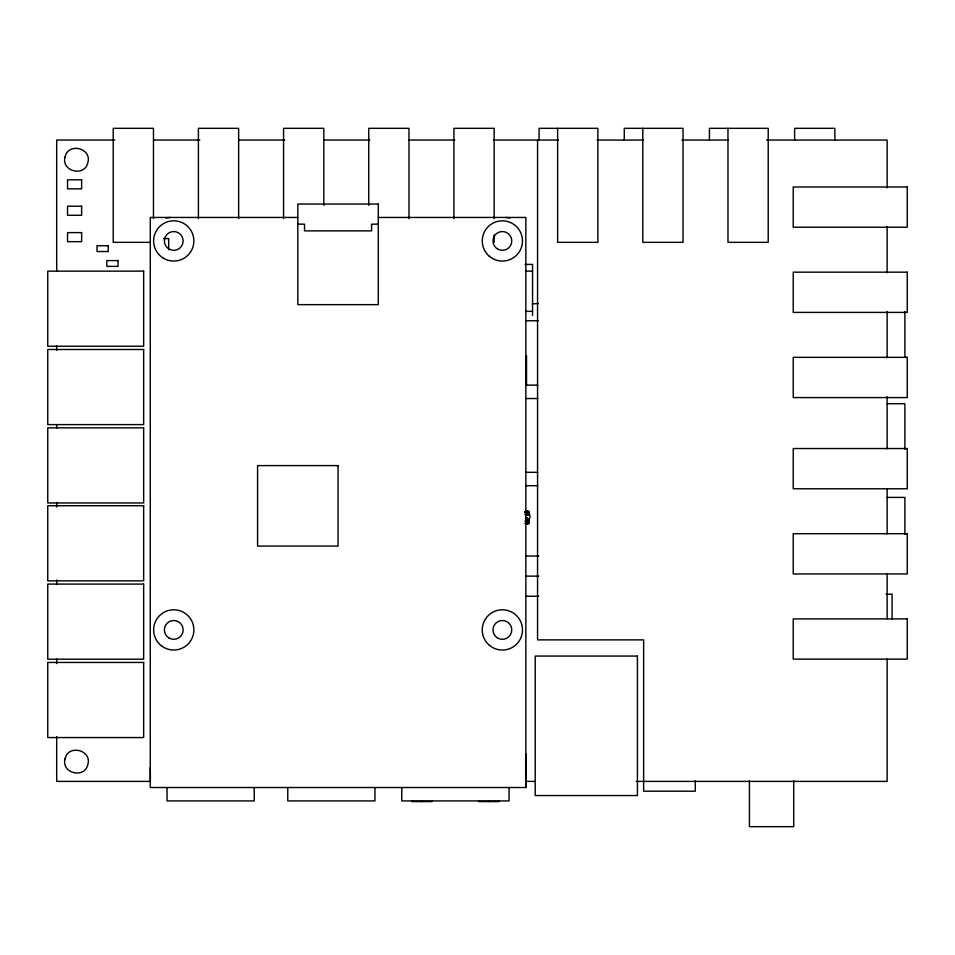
<?xml version="1.0" encoding="UTF-8"?>
<svg xmlns="http://www.w3.org/2000/svg" width="955" height="955" viewBox="0 0 955 955"><rect width="100%" height="100%" fill="white"/><g stroke="black" fill="none" stroke-linecap="round" stroke-linejoin="round"><path stroke-width="1.43" d="M525.274 520.463C529.953 517.479 530.694 526.038 525.799 523.256C530.264 526.241 530.3 517.658 525.799 520.439C531.637 524.57 530.861 508.024 525.763 511.725M525.226 511.737C529.786 508.609 530.682 516.774 526.289 514.626C530.992 516.93 529.356 508.502 525.166 511.737M528.903 520.463C528.413 528.282 530.479 516.786 525.799 517.55M297.817 217.454L150.281 217.454L150.281 787.517L525.847 787.517L525.847 753.984M525.262 511.904C530.431 509.051 530.395 517.634 525.166 514.626C530.109 517.55 530.371 508.884 525.226 511.82M528.736 523.185L528.986 520.403M528.736 511.713L528.986 514.709L525.763 514.578M528.963 523.185L525.178 523.376L528.736 523.412M528.903 511.749L525.131 511.916M528.736 514.566L525.178 512.954M165.919 217.967L170.396 217.454M525.226 514.542L528.903 514.482M525.143 523.34L528.807 523.292L528.927 520.642L525.787 520.618M114.839 140.051L56.691 140.051L56.691 271.304M153.6 140.051L199.822 140.051M238.583 140.051L284.805 140.051M323.566 140.051L369.788 140.051M408.549 140.051L454.771 140.051M493.532 140.051L558.389 140.051M597.066 140.051L643.181 140.051M681.858 140.051L727.961 140.051M766.638 140.051L887.135 140.051L887.135 187.777M378.299 217.454L525.847 217.454L525.847 787.517M297.817 224.162L304.526 224.162L304.526 230.871L371.591 230.871L371.591 224.162L378.299 224.162M163.603 238.583L168.701 238.583L168.701 249.768M150.496 242.343L113.227 242.343L113.227 128.328L153.469 128.328L153.469 218.647M525.095 264.404L532.556 264.404L532.556 315.377M525.847 271.113L532.556 271.113M532.269 303.714L538.19 303.714M525.847 311.354L532.556 311.354M526.348 320.749L538.19 320.749M525.847 385.116L537.772 385.116M525.847 398.533L537.772 398.533M887.088 403.714L904.886 403.714L904.886 449.351M525.847 472.307L537.772 472.307M525.847 485.713L537.772 485.713M887.088 497.4L904.886 497.4L904.886 534.203M525.847 556.025L538.775 556.025M525.847 576.14L538.775 576.14M886.168 594.153L892.077 594.153L892.077 619.043M525.847 596.254L538.775 596.254M526.002 781.393L534.931 781.393M636.221 781.393L887.135 781.393L887.135 659.093M525.166 511.796L528.927 511.928M505.72 217.454L510.197 217.967M525.214 521.693L528.807 523.292L528.76 520.606M150.281 767.39L150.389 781.393L56.691 781.393L56.691 736.651M904.886 311.497L904.886 357.134M887.135 226.55L887.135 272.784M887.135 311.569L887.135 357.803M887.135 396.588L887.135 448.79M887.135 489.056L887.135 533.809M887.135 574.074L887.135 618.816M834.849 140.17L834.849 128.328L794.62 128.328L794.62 140.17M793.712 780.641L793.712 826.672L749.424 826.672L749.424 780.641M727.973 128.328L727.973 242.343L768.214 242.343L768.214 128.328L709.446 128.328L709.446 140.17M695.276 780.868L695.276 791.194L643.634 791.194L643.634 639.874L537.558 639.874L537.558 140.051M642.799 128.328L642.799 242.343L683.04 242.343L683.04 128.328L624.272 128.328L624.272 140.17M557.625 128.328L557.625 242.343L597.866 242.343L597.866 128.328L539.098 128.328L539.098 140.17M526.527 355.678L526.527 385.45M509.075 787.517L509.075 800.923L401.769 800.923L401.769 787.517M499.023 800.923L499.023 801.591L478.897 801.591L478.897 800.923M494.165 218.647L494.165 128.328L453.923 128.328L453.923 218.647M494.165 234.942L494.165 242.343M488.96 800.923L488.96 801.591M431.958 800.923L431.958 801.591L411.832 801.591L411.832 800.923M421.895 800.923L421.895 801.591M408.991 218.647L408.991 128.328L368.749 128.328L368.749 205.325M374.945 787.517L374.945 800.923L287.765 800.923L287.765 787.517M323.817 205.325L323.817 128.328L283.575 128.328L283.575 218.647M254.233 787.517L254.233 800.923L167.041 800.923L167.041 787.517M238.643 218.647L238.643 128.328L198.401 128.328L198.401 218.647M56.691 345.877L56.691 350.354M56.691 424.927L56.691 427.912M56.691 502.485L56.691 506.962M56.691 580.043L56.691 584.52M56.691 659.093L56.691 663.57M528.891 511.928L528.855 514.602L528.891 511.928M528.975 520.606L528.927 523.328L528.927 520.642M65.083 156.954C60.893 171.47 84.84 177.367 87.872 162.577C92.062 148.073 68.115 142.176 65.083 156.954M65.083 758.807C60.893 773.311 84.84 779.208 87.872 764.418C92.062 749.914 68.115 744.017 65.083 758.807M81.629 179.803L67.542 179.803L67.542 188.863L81.629 188.863L81.629 179.803M907.25 186.989L793.235 186.989L793.235 227.23L907.25 227.23L907.25 186.989M378.299 204.048L297.817 204.048L297.817 304.645L378.299 304.645L378.299 204.048M81.629 206.208L67.542 206.208L67.542 215.269L81.629 215.269L81.629 206.208M81.629 232.614L67.542 232.614L67.542 241.675L81.629 241.675L81.629 232.614M108.237 245.733L96.992 245.733L96.992 251.523L108.237 251.523L108.237 245.733M118.05 260.584L106.817 260.584L106.817 266.373L118.05 266.373L118.05 260.584M143.656 271.136L47.75 271.136L47.75 346.247L143.656 346.247L143.656 271.136M907.25 272.163L793.235 272.163L793.235 312.404L907.25 312.404L907.25 272.163M143.656 349.494L47.75 349.494L47.75 424.605L143.656 424.605L143.656 349.494M907.25 357.337L793.235 357.337L793.235 397.578L907.25 397.578L907.25 357.337M143.656 427.852L47.75 427.852L47.75 502.963L143.656 502.963L143.656 427.852M907.25 448.54L793.235 448.54L793.235 488.781L907.25 488.781L907.25 448.54M338.058 465.598L257.587 465.598L257.587 546.081L338.058 546.081L338.058 465.598M143.656 505.732L47.75 505.732L47.75 580.843L143.656 580.843L143.656 505.732M907.25 533.714L793.235 533.714L793.235 573.955L907.25 573.955L907.25 533.714M143.656 584.09L47.75 584.09L47.75 659.201L143.656 659.201L143.656 584.09M907.25 618.888L793.235 618.888L793.235 659.129L907.25 659.129L907.25 618.888M637.427 656.061L535.218 656.061L535.218 795.551L637.427 795.551L637.427 656.061M143.656 662.448L47.75 662.448L47.75 737.558L143.656 737.558L143.656 662.448M161.681 645.998A20.115 20.115 0 0 0 193.722 632.317A20.115 20.115 0 0 0 165.848 611.403A20.115 20.115 0 0 0 161.681 645.998M169.059 638.036A9.395 9.395 0 0 0 183.145 629.906A9.395 9.395 0 0 0 169.059 621.777A9.395 9.395 0 0 0 169.059 638.036M488.721 644.697A20.115 20.115 0 0 0 522.003 634.335A20.115 20.115 0 0 0 496.397 610.699A20.115 20.115 0 0 0 488.721 644.697M497.674 638.036A9.395 9.395 0 0 0 511.761 629.906A9.395 9.395 0 0 0 497.674 621.777A9.395 9.395 0 0 0 497.674 638.036M488.757 255.749A20.115 20.115 0 0 0 522.003 245.304A20.115 20.115 0 0 0 496.349 221.739A20.115 20.115 0 0 0 488.757 255.749M497.674 249.064A9.395 9.395 0 0 0 511.761 240.935A9.395 9.395 0 0 0 497.674 232.805A9.395 9.395 0 0 0 497.674 249.064M163.305 258.125A20.115 20.115 0 0 0 193.865 241.388A20.115 20.115 0 0 0 164.093 223.279A20.115 20.115 0 0 0 163.305 258.125M169.059 249.064A9.395 9.395 0 0 0 183.145 240.935A9.395 9.395 0 0 0 169.059 232.805A9.395 9.395 0 0 0 169.059 249.064"/></g></svg>
